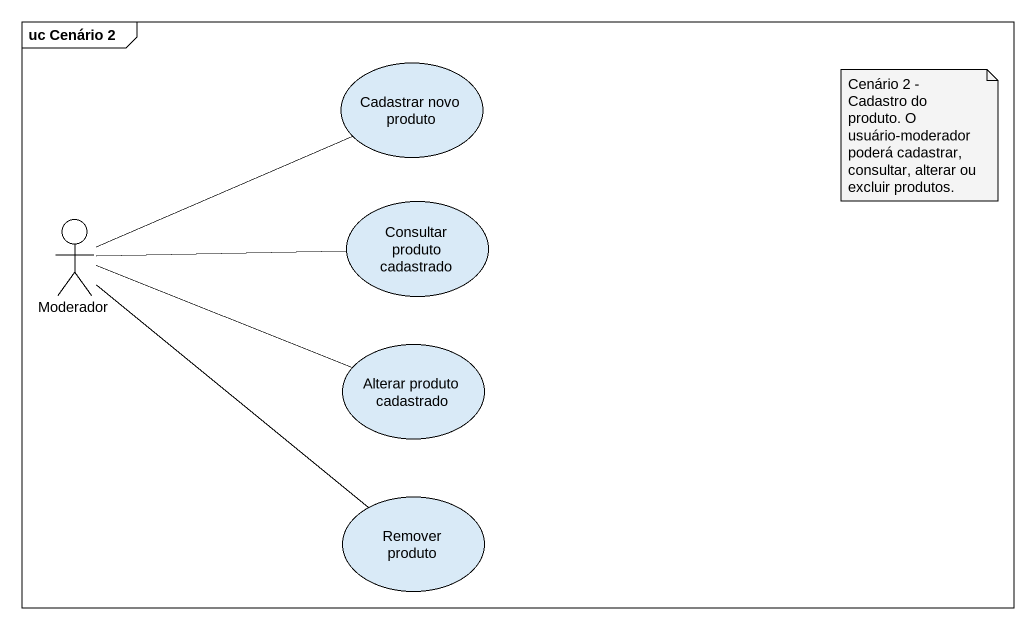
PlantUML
@startuml
mainframe uc Cenário 2
usecase "Cadastrar novo produto" as Cadastrar_novo_produto
actor Moderador
usecase "Consultar produto cadastrado" as Consultar_produto_cadastrado
usecase "Alterar produto cadastrado" as Alterar_produto_cadastrado
usecase "Remover produto" as Remover_produto
Moderador -right- Cadastrar_novo_produto
Moderador -right- Consultar_produto_cadastrado
Moderador -right- Alterar_produto_cadastrado
Moderador -- Remover_produto
note as N1
  Cenário 2 - Cadastro do produto. O usuário-moderador poderá cadastrar, consultar, alterar ou excluir produtos.
end note
@enduml
